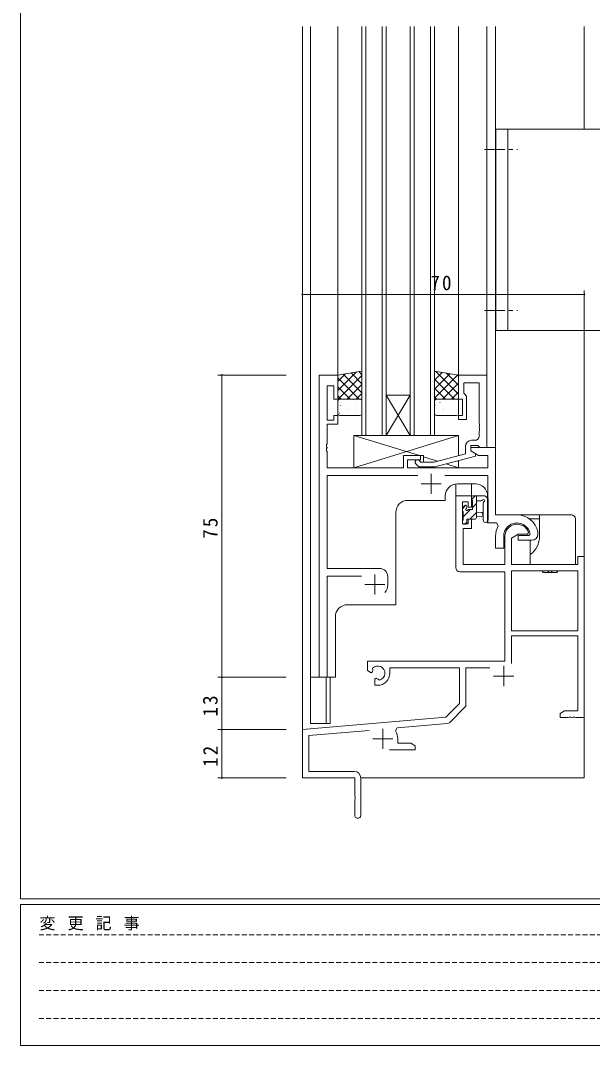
# Model space of a CAD drawing. Units: millimetres on the paper. Extents: x -420 to 373, y -297 to 267.
# Drawn here: x -417.7 to -275.6, y -297 to -42.6 of the extents above; entities that cross this region are included whole.
import ezdxf

# ---------------------------------------------------------------- set-up
doc = ezdxf.new("R2010")
doc.units = ezdxf.units.MM
doc.linetypes.add('CHAIN1', pattern=[8, 5, -1, 1, -1])
doc.linetypes.add('DASHED1', pattern=[1.8, 1.2, -0.6])
for name, color, linetype, lineweight in [('0-1_YKK_ZWAK', 7, 'Continuous', 9), ('0-3_YKK_11', 7, 'Continuous', 9), ('0-4_YKK_12', 2, 'Continuous', 9), ('0-5_YKK_13', 4, 'Continuous', 9), ('0-6_YKK_D', 6, 'Continuous', 9)]:
    doc.layers.add(name, color=color, linetype=linetype, lineweight=lineweight)
doc.styles.add('ＭＳ ゴシック', font='')
doc.styles.get('ＭＳ ゴシック').set_extended_font_data('MS Gothic')

msp = doc.modelspace()

# ---------------------------------------------------------------- linework, layer by layer
at = {"layer": '0-1_YKK_ZWAK'}
for p, q in [((-417.7, -260.6), (-417.7, 264.4)), ((352.3, -260.6), (-417.7, -260.6)), ((-417.7, -297), (-417.7, -262)), ((314.5, -262), (-417.7, -262)), ((-417.7, -297), (314.5, -297))]:
    msp.add_line(p, q, dxfattribs=at)
at = {"layer": '0-1_YKK_ZWAK', "linetype": 'DASHED1'}
for p, q in [((-413.101, -269.512), (-164.909, -269.512)), ((-413.101, -276.441), (-164.909, -276.441)), ((-413.101, -283.37), (-164.909, -283.37)), ((-413.101, -290.298), (-164.909, -290.298))]:
    msp.add_line(p, q, dxfattribs=at)
at = {"layer": '0-3_YKK_11'}
for p, q in [((-338.9, -130.6), (-343.5, -130.6)), ((-343.5, -130.6), (-343.5, -205.6)), ((-338.9, -136.6), (-338.9, -130.6)), ((-308.9, -130.6), (-308.9, -136.6)), ((-301.9, -130.6), (-308.9, -130.6)), ((-301.9, -148.6), (-301.9, -130.6)), ((-341.57, -141.8), (-341.57, -133.3)), ((-341.57, -133.3), (-339.9, -133.3)), ((-339.9, -133.3), (-339.9, -136.6)), ((-307.6, -132.53), (-303.83, -132.53)), ((-307.6, -135.1), (-307.6, -132.53)), ((-303.83, -132.53), (-303.83, -142.642)), ((-339.9, -136.6), (-338.9, -136.6)), ((-308.9, -136.6), (-307.9, -136.6)), ((-307.9, -136.6), (-307.9, -140.6)), ((-307.4, -135.3), (-307.6, -135.1)), ((-306.9, -135.8), (-307.4, -135.3)), ((-306.9, -141.6), (-306.9, -135.8)), ((-339.9, -141.8), (-341.57, -141.8)), ((-339.9, -140.6), (-339.9, -141.8)), ((-338.9, -140.6), (-339.9, -140.6)), ((-338.9, -142.8), (-338.9, -140.6)), ((-308.9, -140.6), (-308.9, -141.6)), ((-307.9, -140.6), (-308.9, -140.6)), ((-308.9, -141.6), (-306.9, -141.6)), ((-341.57, -142.8), (-338.9, -142.8)), ((-341.57, -147.642), (-341.57, -142.8)), ((-303.83, -142.642), (-303.71, -142.825)), ((-303.71, -143.375), (-303.83, -143.558)), ((-303.83, -143.558), (-303.83, -143.642)), ((-303.83, -143.642), (-303.71, -143.825)), ((-303.71, -144.375), (-303.83, -144.558)), ((-303.83, -144.558), (-303.83, -145.8)), ((-303.71, -142.825), (-303.71, -143.375)), ((-303.71, -143.825), (-303.71, -144.375)), ((-304.83, -146.8), (-305.7, -146.8)), ((-341.69, -147.825), (-341.57, -147.642)), ((-341.69, -148.375), (-341.69, -147.825)), ((-341.57, -148.558), (-341.69, -148.375)), ((-341.69, -148.825), (-341.57, -148.642)), ((-341.69, -149.375), (-341.69, -148.825)), ((-341.57, -149.558), (-341.69, -149.375)), ((-341.57, -148.642), (-341.57, -148.558)), ((-341.57, -153.6), (-341.57, -149.558)), ((-307.2, -148.3), (-307.2, -150.12)), ((-305.9, -148.1), (-304.1, -148.1)), ((-305.9, -149.4), (-305.9, -148.1)), ((-305.9, -148.6), (-305.9, -149.4)), ((-299.7, -148.6), (-305.9, -148.6)), ((-304.7, -150.093), (-305.9, -149.4)), ((-305.9, -149.4), (-303.943, -150.53)), ((-304.7, -150.693), (-304.7, -150.093)), ((-304.1, -148.1), (-303.9, -148.3)), ((-303.9, -148.3), (-303.6, -148.6)), ((-303.6, -148.6), (-301.9, -148.6)), ((-299.7, -165.3), (-299.7, -148.6)), ((-322.6, -150.6), (-322.6, -153.6)), ((-318.4, -150.6), (-322.6, -150.6)), ((-321.6, -153.6), (-321.6, -151.6)), ((-321.6, -151.6), (-318.4, -151.6)), ((-319.524, -152.624), (-318.749, -153.4)), ((-318.251, -152.2), (-318.676, -151.776)), ((-318.4, -151.6), (-318.4, -150.6)), ((-314.961, -152.2), (-318.251, -152.2)), ((-307.2, -150.12), (-314.961, -152.2)), ((-314.803, -153.4), (-304.7, -150.693)), ((-303.943, -150.53), (-301.63, -150.53)), ((-301.63, -150.53), (-301.63, -153.6)), ((-322.6, -153.6), (-341.57, -153.6)), ((-301.63, -153.6), (-321.6, -153.6)), ((-318.749, -153.4), (-314.803, -153.4)), ((-315.7, -155.1), (-315.7, -160.1)), ((-341.57, -155.53), (-319.05, -155.53)), ((-341.57, -178.6), (-341.57, -155.53)), ((-318.2, -157.6), (-313.2, -157.6)), ((-312.35, -155.53), (-301.63, -155.53)), ((-301.63, -155.53), (-301.63, -167.3)), ((-309.6, -160.6), (-305.7, -160.6)), ((-309.6, -178.4), (-309.6, -160.6)), ((-307.97, -162.1), (-307.97, -167.5)), ((-306.5, -162.1), (-307.97, -162.1)), ((-306.5, -163.4), (-306.5, -162.1)), ((-305.7, -160.6), (-305.7, -163.4)), ((-305.7, -163.4), (-306.5, -163.4)), ((-294.4, -165.3), (-299.7, -165.3)), ((-307.97, -167.5), (-306.5, -167.5)), ((-306.5, -167.5), (-306.5, -166.4)), ((-306.5, -166.4), (-305.7, -166.4)), ((-305.7, -166.4), (-305.7, -168.7)), ((-301.63, -167.3), (-299.479, -167.3)), ((-299.479, -167.3), (-299.041, -168.041)), ((-305.7, -168.7), (-307.8, -168.7)), ((-307.8, -168.7), (-307.8, -177.6)), ((-294.1, -170.1), (-295.77, -171.064)), ((-291.821, -170.1), (-294.1, -170.1)), ((-294.1, -170.4), (-294.1, -171.6)), ((-291.442, -170.4), (-294.1, -170.4)), ((-291.535, -169.711), (-291.821, -170.1)), ((-291.146, -170.05), (-291.442, -170.4)), ((-289.2, -169.605), (-289.206, -169.545)), ((-289.2, -170.1), (-289.2, -169.605)), ((-299.7, -170.6), (-299.7, -173.6)), ((-297.7, -173.6), (-297.7, -170.6)), ((-297.4, -177.6), (-297.4, -170.6)), ((-295.77, -171.064), (-295.77, -177.6)), ((-294.1, -171.6), (-290.7, -171.6)), ((-299.7, -173.6), (-297.7, -173.6)), ((-307.8, -177.6), (-297.4, -177.6)), ((-295.77, -177.6), (-279.33, -177.6)), ((-279.33, -175.6), (-277.7, -175.6)), ((-279.33, -177.6), (-279.33, -175.6)), ((-277.7, -175.6), (-277.7, -215.6)), ((-328.5, -178.6), (-341.57, -178.6)), ((-341.57, -205.6), (-341.57, -180.53)), ((-341.57, -180.53), (-333.05, -180.53)), ((-329.7, -180.1), (-329.7, -185.1)), ((-326.5, -182.6), (-326.5, -180.6)), ((-297.4, -179.4), (-308.6, -179.4)), ((-297.4, -201.6), (-297.4, -179.4)), ((-279.33, -179.23), (-295.77, -179.23)), ((-279.33, -179.23), (-295.77, -179.23)), ((-295.77, -179.23), (-295.77, -194.1)), ((-279.33, -194.1), (-279.33, -179.23)), ((-332.2, -182.6), (-327.2, -182.6)), ((-295.77, -194.1), (-279.33, -194.1)), ((-279.33, -195.3), (-295.77, -195.3)), ((-295.77, -195.3), (-295.77, -202.176)), ((-279.33, -213.97), (-279.33, -195.3)), ((-331.5, -203.965), (-331.5, -201.6)), ((-331.5, -201.6), (-297.4, -201.6)), ((-330.265, -203.319), (-330.227, -203.778)), ((-326, -203.23), (-326, -204.6)), ((-308.7, -203.23), (-326, -203.23)), ((-308.7, -212.1), (-308.7, -203.23)), ((-307.07, -203.23), (-307.07, -212.361)), ((-301.158, -203.23), (-307.07, -203.23)), ((-297.7, -202.8), (-297.7, -207.8)), ((-343.5, -205.6), (-341.57, -205.6)), ((-330.6, -204.485), (-331.5, -203.965)), ((-330.25, -204.282), (-330.6, -204.485)), ((-330.227, -203.778), (-330.25, -204.282)), ((-329.7, -206.043), (-329.35, -205.841)), ((-329.7, -207.6), (-329.7, -206.043)), ((-329.35, -205.841), (-328.901, -206.074)), ((-300.2, -205.3), (-295.2, -205.3)), ((-329, -207.6), (-329.7, -207.6)), ((-328.901, -206.074), (-328.523, -206.336)), ((-312.084, -215.484), (-308.7, -212.1)), ((-307.363, -213.068), (-311.094, -216.799)), ((-347.7, -218.6), (-312.084, -215.484)), ((-283.7, -214.6), (-282.609, -213.97)), ((-283.7, -215.6), (-283.7, -214.6)), ((-281.658, -215.6), (-283.7, -215.6)), ((-282.609, -213.97), (-279.33, -213.97)), ((-281.475, -215.48), (-281.658, -215.6)), ((-280.925, -215.48), (-281.475, -215.48)), ((-280.742, -215.6), (-280.925, -215.48)), ((-280.658, -215.6), (-280.742, -215.6)), ((-280.475, -215.48), (-280.658, -215.6)), ((-279.925, -215.48), (-280.475, -215.48)), ((-279.742, -215.6), (-279.925, -215.48)), ((-277.7, -215.6), (-279.742, -215.6)), ((-347.7, -230.6), (-347.7, -218.6)), ((-331.07, -218.781), (-346.07, -220.094)), ((-327.7, -218.4), (-327.7, -223.4)), ((-324.18, -218.179), (-324.561, -218.941)), ((-311.714, -217.088), (-324.18, -218.179)), ((-346.07, -220.094), (-346.07, -228.97)), ((-330.2, -220.9), (-325.2, -220.9)), ((-324, -220.9), (-324, -221.97)), ((-319.7, -223.6), (-326.05, -223.6)), ((-324, -221.97), (-320.791, -221.97)), ((-320.791, -221.97), (-319.7, -222.6)), ((-319.7, -222.6), (-319.7, -223.6)), ((-334.7, -230.6), (-347.7, -230.6)), ((-346.07, -228.97), (-334.8, -228.97)), ((-334.7, -235.142), (-334.7, -230.6)), ((-333.2, -230.57), (-333.2, -239.85)), ((-334.58, -235.325), (-334.7, -235.142)), ((-334.7, -236.058), (-334.58, -235.875)), ((-334.7, -239.85), (-334.7, -236.058)), ((-334.58, -235.875), (-334.58, -235.325))]:
    msp.add_line(p, q, dxfattribs=at)
for centre, radius, start, end in [((-305.7, -148.3), 1.5, 90, 179.99998), ((-304.83, -145.8), 1, 270, 359.99998), ((-319.1, -152.2), 0.6, 44.99998, 225), ((-294.4, -170.6), 5.3, 11.47835, 89.99998), ((-294.4, -170.6), 3.3, 9.59402, 179.99998), ((-294.4, -170.6), 3, 17.23529, 179.99998), ((-294.4, -170.6), 5.3, 151.13426, 179.99998), ((-290.7, -170.1), 1.5, 270, 359.99998), ((-328.5, -180.6), 2, 0, 89.99998), ((-308.6, -178.4), 1, 180, 269.99998), ((-329.7, -182.6), 3.2, 321.63347, 359.99998), ((-329, -204.6), 1.8, 285.36687, 134.63312), ((-329, -204.6), 3, 270, 359.99998), ((-308.07, -212.361), 1, 314.99998, 359.99998), ((-311.801, -216.092), 1, 274.99998, 315.00002), ((-327.7, -220.9), 3.7, 0, 31.9633), ((-334.8, -230.57), 1.6, 0, 89.99998), ((-333.95, -239.85), 0.75, 179.99998, 0)]:
    msp.add_arc(centre, radius, start, end, dxfattribs=at)
at = {"layer": '0-4_YKK_12'}
for p, q in [((-347.7, -44.1), (-347.7, -230.6)), ((-345.7, -205.6), (-345.7, -44.1)), ((-338.9, -131.1), (-338.9, -44.1)), ((-332.9, -145.6), (-332.9, -44.1)), ((-331.9, -145.6), (-331.9, -44.1)), ((-327.9, -145.6), (-327.9, -44.1)), ((-326.9, -145.6), (-326.9, -44.1)), ((-320.9, -145.6), (-320.9, -44.1)), ((-319.9, -145.6), (-319.9, -44.1)), ((-315.9, -145.6), (-315.9, -44.1)), ((-314.9, -145.6), (-314.9, -44.1)), ((-308.9, -44.1), (-308.9, -130.9)), ((-301.9, -44.1), (-301.9, -130.6)), ((-299.7, -44.1), (-299.7, -165)), ((-277.7, -44.1), (-277.7, -69.58)), ((-277.7, -119.58), (-277.7, -230.6)), ((-326.9, -135.6), (-320.9, -135.6)), ((-326.9, -145.6), (-320.9, -135.6)), ((-320.9, -145.6), (-326.9, -135.6)), ((-314.9, -145.6), (-332.9, -145.6)), ((-309.6, -160.6), (-309.6, -157.627)), ((-304.701, -157.6), (-309.201, -157.6)), ((-305.7, -160.6), (-305.7, -157.6)), ((-309.6, -160.6), (-305.7, -160.6)), ((-301.701, -160.6), (-301.701, -167.3)), ((-324.5, -164.7), (-324.5, -187.6)), ((-299.701, -167.3), (-301.701, -167.3)), ((-336.501, -187.6), (-324.5, -187.6)), ((-339.501, -205.6), (-339.501, -190.6)), ((-339.501, -205.6), (-345.7, -205.6)), ((-345.7, -205.6), (-345.7, -217.1)), ((-341.8, -205.6), (-341.8, -217.1)), ((-345.7, -217.1), (-341.8, -217.1)), ((-347.4, -230.6), (-347.7, -230.6)), ((-277.7, -230.6), (-333.2, -230.6))]:
    msp.add_line(p, q, dxfattribs=at)
msp.add_lwpolyline([(-312.201, -160.6), (-312.201, -161.7), (-321.5, -161.7)], dxfattribs=at)
for centre, start, end in [((-309.201, -160.6), 90, 180), ((-304.701, -160.6), 0, 90), ((-321.5, -164.7), 90, 180), ((-336.501, -190.6), 90, 180)]:
    msp.add_arc(centre, 3, start, end, dxfattribs=at)
at = {"layer": '0-5_YKK_13'}
for p, q in [((-299.665, -119.58), (-299.665, -69.58)), ((-238.165, -69.58), (-299.665, -69.58)), ((-296.665, -119.58), (-296.665, -69.58)), ((-238.165, -119.58), (-299.665, -119.58)), ((-332.9, -129.6), (-338.9, -130.6)), ((-333.698, -129.733), (-332.9, -130.53)), ((-332.9, -136.6), (-332.9, -129.6)), ((-314.9, -136.6), (-314.9, -129.6)), ((-314.9, -129.6), (-308.9, -130.6)), ((-314.874, -129.604), (-314.9, -129.63)), ((-314.604, -129.649), (-308.9, -135.353)), ((-334.276, -129.829), (-338.9, -134.453)), ((-336.97, -130.278), (-338.9, -132.208)), ((-338.9, -130.6), (-338.9, -136.6)), ((-338.9, -131.266), (-333.566, -136.6)), ((-332.9, -130.698), (-338.802, -136.6)), ((-337.546, -130.374), (-332.9, -135.021)), ((-335.622, -130.054), (-332.9, -132.776)), ((-312.95, -129.925), (-314.9, -131.875)), ((-311.025, -130.246), (-314.9, -134.121)), ((-309.101, -130.567), (-314.9, -136.366)), ((-314.9, -131.598), (-309.898, -136.6)), ((-311.91, -130.098), (-308.9, -133.108)), ((-309.216, -130.547), (-308.9, -130.863)), ((-308.9, -130.6), (-308.9, -136.6)), ((-338.9, -133.511), (-335.811, -136.6)), ((-332.9, -132.943), (-336.557, -136.6)), ((-314.9, -133.843), (-312.143, -136.6)), ((-308.9, -132.611), (-312.889, -136.6)), ((-338.9, -135.756), (-338.056, -136.6)), ((-338.9, -136.6), (-332.9, -136.6)), ((-338.9, -140.1), (-338.9, -137.1)), ((-338.4, -136.6), (-333.4, -136.6)), ((-338.092, -136.677), (-338.085, -136.685)), ((-335.357, -136.6), (-335.328, -136.655)), ((-334.998, -136.678), (-334.954, -136.702)), ((-334.331, -136.862), (-334.325, -136.87)), ((-332.9, -135.188), (-334.312, -136.6)), ((-332.9, -137.1), (-332.9, -140.1)), ((-314.9, -136.088), (-314.388, -136.6)), ((-308.9, -136.6), (-314.9, -136.6)), ((-314.9, -140.1), (-314.9, -137.1)), ((-314.592, -136.677), (-314.585, -136.685)), ((-314.4, -136.6), (-309.4, -136.6)), ((-311.857, -136.6), (-311.828, -136.655)), ((-311.498, -136.678), (-311.454, -136.702)), ((-310.831, -136.862), (-310.825, -136.87)), ((-308.9, -134.856), (-310.644, -136.6)), ((-308.9, -137.1), (-308.9, -140.1)), ((-338.264, -138.092), (-338.217, -138.18)), ((-337.022, -137.412), (-336.978, -137.436)), ((-336.431, -139.302), (-336.387, -139.326)), ((-336.117, -138.882), (-336.111, -138.89)), ((-334.355, -138.87), (-334.311, -138.894)), ((-314.764, -138.092), (-314.717, -138.18)), ((-313.522, -137.412), (-313.478, -137.436)), ((-312.931, -139.302), (-312.887, -139.326)), ((-312.617, -138.882), (-312.611, -138.89)), ((-310.855, -138.87), (-310.811, -138.894)), ((-338.456, -140.036), (-338.412, -140.06)), ((-333.4, -140.6), (-338.4, -140.6)), ((-309.4, -140.6), (-314.4, -140.6)), ((-334.9, -145.6), (-318.65, -150.6)), ((-334.9, -145.6), (-334.9, -153.6)), ((-308.9, -145.6), (-334.9, -153.6)), ((-308.9, -145.6), (-334.9, -145.6)), ((-308.9, -150.576), (-308.9, -145.6)), ((-322.6, -153.6), (-322.6, -150.6)), ((-322.6, -150.6), (-317.6, -150.6)), ((-317.6, -150.6), (-317.6, -152.2)), ((-317.6, -150.923), (-314.153, -151.984)), ((-308.9, -153.6), (-308.9, -151.818)), ((-334.9, -153.6), (-322.6, -153.6)), ((-317.6, -153.4), (-317.6, -153.6)), ((-317.6, -153.4), (-317.6, -153.6)), ((-317.6, -153.6), (-308.9, -153.6)), ((-311.995, -152.648), (-308.9, -153.6)), ((-304.809, -160.6), (-305.67, -161.461)), ((-305.67, -161.5), (-305.67, -160.9)), ((-304.47, -162.506), (-305.47, -163.506)), ((-305.37, -160.6), (-302.407, -160.6)), ((-304.47, -160.6), (-304.47, -165.9)), ((-303.29, -161.8), (-304.47, -161.8)), ((-302.8, -162.336), (-302.8, -166.584)), ((-301.668, -161.215), (-302.02, -160.784)), ((-301.6, -161.405), (-301.6, -166.584)), ((-307.114, -162.905), (-307.97, -163.761)), ((-307.97, -164.3), (-307.97, -163.7)), ((-307.882, -163.488), (-307.382, -162.988)), ((-305.964, -164), (-307.77, -165.806)), ((-307.77, -166.6), (-307.77, -164.5)), ((-306.87, -163.2), (-306.87, -163.539)), ((-304.47, -164.751), (-306.119, -166.4)), ((-304.47, -164.6), (-303.326, -164.702)), ((-294.4, -165.3), (-297.1, -165.3)), ((-294.4, -165.3), (-288.8, -165.3)), ((-288.8, -165.3), (-288.8, -166.3)), ((-280.9, -165.3), (-288.8, -165.3)), ((-307.97, -167.3), (-307.97, -166.8)), ((-307.17, -167.6), (-307.67, -167.6)), ((-306.87, -167.151), (-307.319, -167.6)), ((-306.87, -166.4), (-306.87, -167.3)), ((-304.97, -166.4), (-306.87, -166.4)), ((-304.47, -165.8), (-303.326, -165.698)), ((-291.302, -166.3), (-288.8, -166.3)), ((-288.8, -166.3), (-288.8, -170.6)), ((-279.9, -177.6), (-279.9, -166.3)), ((-291.1, -171.6), (-291.1, -175.124)), ((-291.1, -175.124), (-291.1, -177.6)), ((-291.1, -177.6), (-280.9, -177.6)), ((-280.9, -177.6), (-279.9, -177.6)), ((-287.911, -179.6), (-288.125, -179.23)), ((-288.075, -179.23), (-287.898, -179.6)), ((-287.1, -179.6), (-286.511, -179.6)), ((-286.725, -179.23), (-286.511, -179.6)), ((-286.511, -179.6), (-285.889, -179.6)), ((-285.675, -179.23), (-285.889, -179.6)), ((-285.889, -179.6), (-285.3, -179.6)), ((-285.3, -179.6), (-284.502, -179.6)), ((-284.502, -179.6), (-284.379, -179.351)), ((-284.502, -179.6), (-284.489, -179.6)), ((-284.275, -179.23), (-284.489, -179.6)), ((-284.379, -179.351), (-284.323, -179.23)), ((-340.8, -205.6), (-340.8, -217.1)), ((-341.8, -217.1), (-340.8, -217.1))]:
    msp.add_line(p, q, dxfattribs=at)
at = {"layer": '0-5_YKK_13', "linetype": 'CHAIN1'}
for p, q in [((-302.437, -74.58), (-294.296, -74.58)), ((-302.437, -114.58), (-294.296, -114.58))]:
    msp.add_line(p, q, dxfattribs=at)
at = {"layer": '0-5_YKK_13'}
for points in [[(-306.409, -164), (-305.47, -164), (-305.47, -161.7)], [(-287.911, -179.6), (-287.898, -179.6), (-287.1, -179.6)]]:
    msp.add_lwpolyline(points, dxfattribs=at)
for centre, radius, start, end in [((-338.4, -137.1), 0.5, 90, 180), ((-333.4, -137.1), 0.5, 359.99998, 89.99998), ((-314.4, -137.1), 0.5, 90, 180), ((-309.4, -137.1), 0.5, 0, 90), ((-338.4, -140.1), 0.5, 180, 270), ((-333.4, -140.1), 0.5, 270, 0), ((-314.4, -140.1), 0.5, 180, 270), ((-309.4, -140.1), 0.5, 270, 0), ((-305.37, -160.9), 0.3, 90, 180), ((-305.47, -161.5), 0.2, 179.99998, 270), ((-303.29, -161.5), 0.3, 270, 329.99998), ((-302.77, -161.8), 0.3, 296.74368, 149.99998), ((-302.5, -162.336), 0.3, 116.74368, 180), ((-302.407, -161.1), 0.5, 39.23453, 90), ((-301.9, -161.405), 0.3, 0, 39.23453), ((-307.67, -163.7), 0.3, 135, 180), ((-307.77, -164.3), 0.2, 180, 270), ((-307.17, -163.2), 0.3, 0, 134.99998), ((-306.87, -164), 0.25, 123.05573, 326.94426), ((-307.17, -163.539), 0.3, 303.05573, 0), ((-306.409, -164.3), 0.3, 90, 146.94426), ((-303.37, -165.2), 0.5, 275.09206, 84.90793), ((-280.9, -166.3), 1, 0, 90), ((-307.77, -166.8), 0.2, 90, 180), ((-307.67, -167.3), 0.3, 180, 270), ((-307.17, -167.3), 0.3, 270, 0), ((-304.97, -165.9), 0.5, 270, 0), ((-302.2, -166.584), 0.6, 180, 0), ((-294.4, -170.6), 5.6, 306.10632, 0)]:
    msp.add_arc(centre, radius, start, end, dxfattribs=at)
at = {"layer": '0-6_YKK_D'}
for p, q in [((-347.7, -127.6), (-347.7, -109.6)), ((-277.7, -110.6), (-347.7, -110.6)), ((-277.7, -127.6), (-277.7, -109.6)), ((-351.7, -130.6), (-368.7, -130.6)), ((-367.7, -130.6), (-367.7, -205.6)), ((-351.7, -205.6), (-368.7, -205.6)), ((-351.7, -205.6), (-368.7, -205.6)), ((-367.7, -218.6), (-367.7, -205.6)), ((-351.7, -218.6), (-368.7, -218.6)), ((-351.7, -218.6), (-368.7, -218.6)), ((-367.7, -218.6), (-367.7, -230.6)), ((-351.7, -230.6), (-368.7, -230.6))]:
    msp.add_line(p, q, dxfattribs=at)
for centre, start, end in [((-347.7, -110.6), 0, 180), ((-347.7, -110.6), 180, 0), ((-277.7, -110.6), 0, 180), ((-277.7, -110.6), 180, 0), ((-367.7, -130.6), 90, 270), ((-367.7, -130.6), 270, 90), ((-367.7, -205.6), 90, 270), ((-367.7, -205.6), 90, 270), ((-367.7, -205.6), 270, 90), ((-367.7, -205.6), 270, 90), ((-367.7, -218.6), 90, 270), ((-367.7, -218.6), 90, 270), ((-367.7, -218.6), 270, 90), ((-367.7, -218.6), 270, 90), ((-367.7, -230.6), 90, 270), ((-367.7, -230.6), 270, 90)]:
    msp.add_arc(centre, 0.106, start, end, dxfattribs=at)

# ---------------------------------------------------------------- texts
at = {"layer": '0-1_YKK_ZWAK', "insert": (-412.986, -268.447), "char_height": 2.933, "attachment_point": 7, "style": 'ＭＳ ゴシック'}
msp.add_mtext('\\T1.16;変\\~更\\~記\\~事', dxfattribs=at)
at = {"layer": '0-6_YKK_D', "color": 3, "insert": (-315.892, -109.6), "char_height": 3.666, "attachment_point": 7, "style": 'ＭＳ ゴシック'}
msp.add_mtext('\\T1.21;\\W0.95;70', dxfattribs=at)
at = {"layer": '0-6_YKK_D', "color": 3, "char_height": 3.666, "attachment_point": 7, "rotation": 90, "style": 'ＭＳ ゴシック'}
for s, insert in [('\\T1.21;\\W0.95;75', (-368.7, -171.231)), ('\\T1.21;\\W0.95;13', (-368.7, -215.341)), ('\\T1.21;\\W0.95;12', (-368.7, -227.853))]:
    msp.add_mtext(s, dxfattribs=dict(at, insert=insert))

doc.saveas('drawing.dxf')
